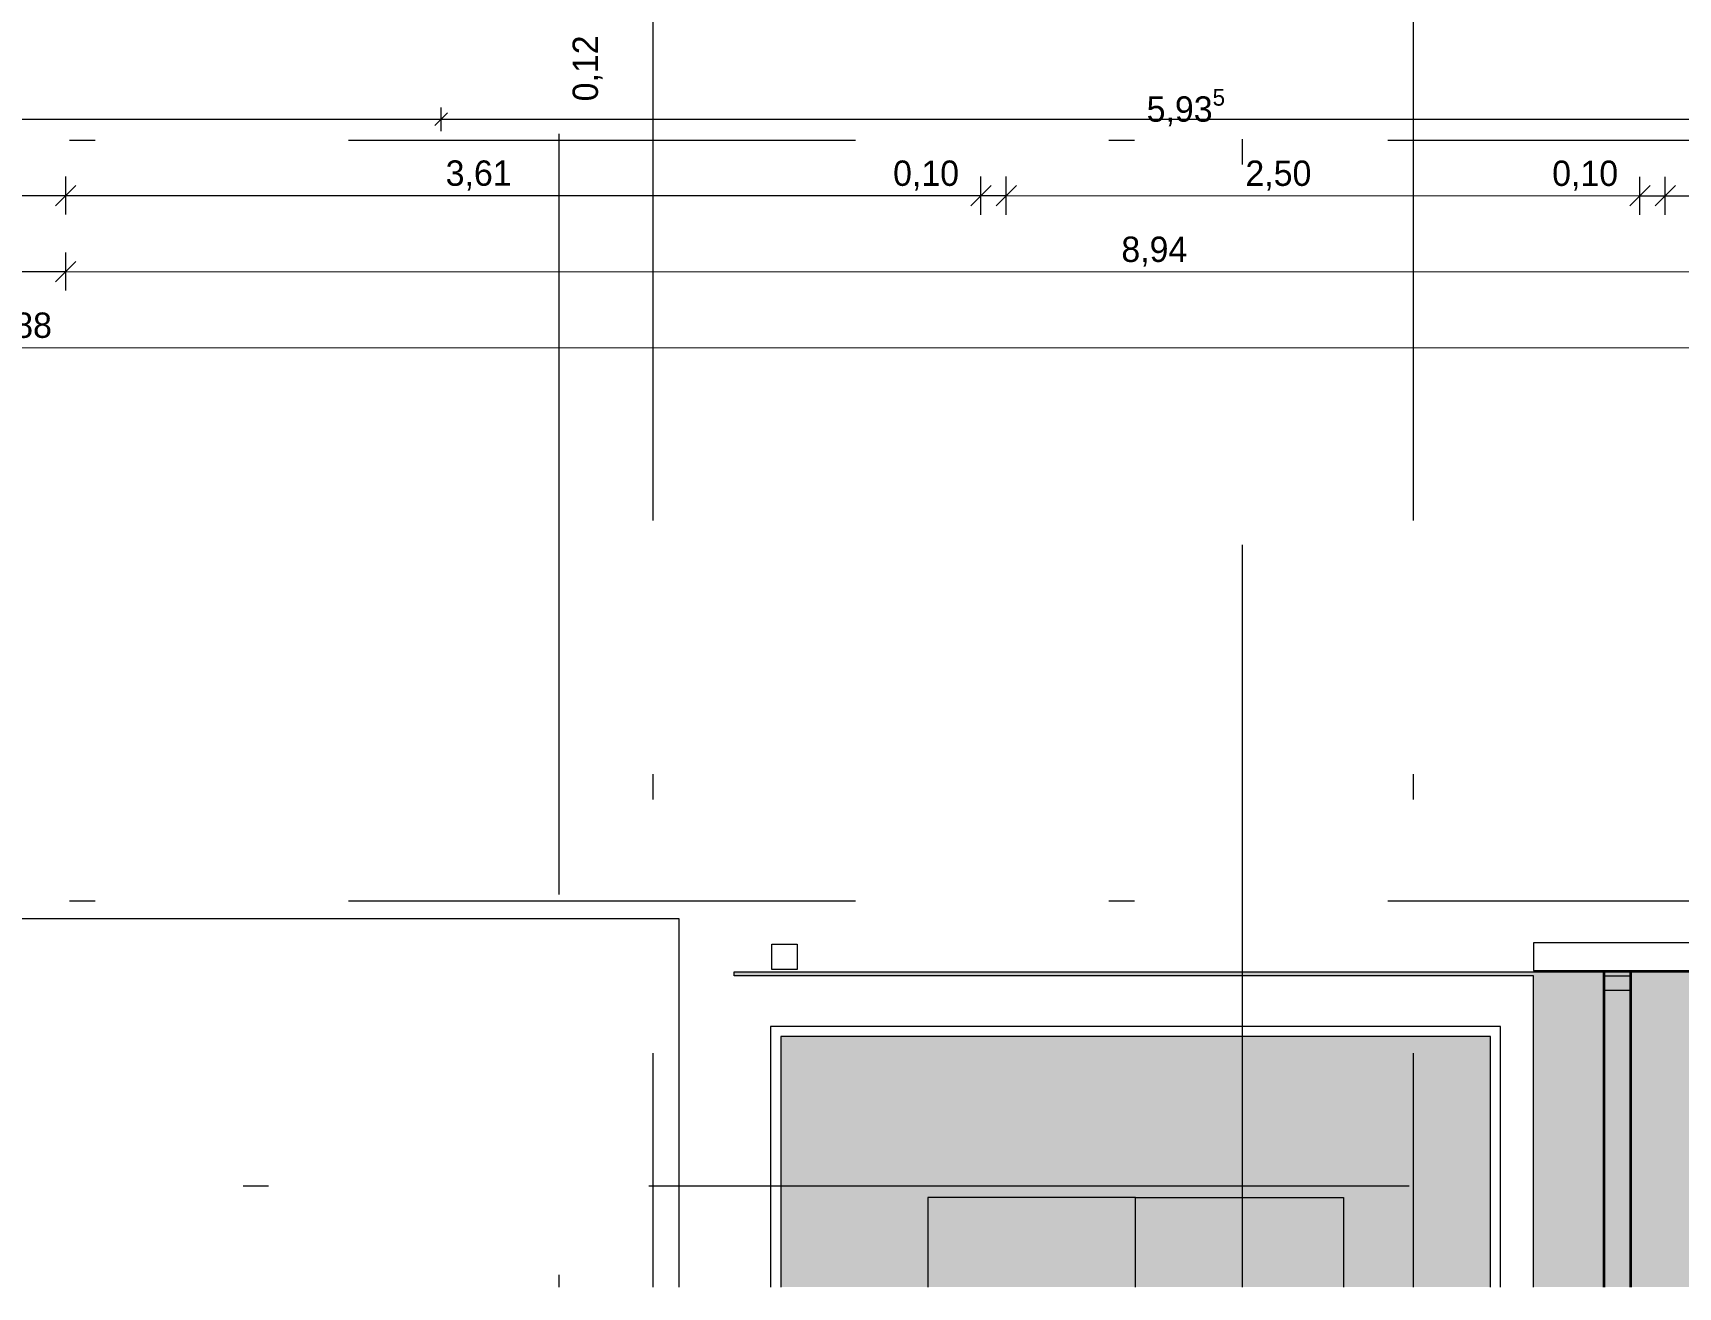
# Model space of a CAD drawing. Header units: metres. Extents: x -3 to 171, y -23 to 41.
# Drawn here: x 9.55 to 16.05, y -22.52 to -17.58 of the extents above; entities that cross this region are included whole.
import ezdxf

# ---------------------------------------------------------------- set-up
doc = ezdxf.new("R2010")
doc.units = ezdxf.units.M
doc.header["$MEASUREMENT"] = 0
doc.linetypes.add('Achse', pattern=[0.004, 0.002, -0.001, 0, -0.001])
doc.linetypes.add('Schnittlinie', pattern=[0.006, 0.003, -0.0015, 0, -0.0015])
for name, color, linetype in [('4._1.DG PP STG1_1_000 Achsraster', 7, 'Continuous'), ('4._1.DG PP STG1_1_210 Decke', 7, 'Continuous'), ('4._1.DG PP STG1_1_220 Bodenaufbau - Außen_ Gefälle', 7, 'Continuous'), ('4._1.DG PP STG1_1_330 Dachaufbau', 7, 'Continuous'), ('4._1.DG PP STG1_1_611 Entwässerung', 7, 'Continuous'), ('4._1.DG PP STG1_1_612 PV und Solar', 7, 'Continuous'), ('4._1.DG PP STG1_1_851 Marker Schnitt', 7, 'Continuous'), ('4._1.DG PP STG1_1_950 Polierplan Bemaßung', 7, 'Continuous')]:
    doc.layers.add(name, color=color, linetype=linetype)
doc.styles.add('ERSTELLTER_STIL_2', font='')
doc.styles.get('ERSTELLTER_STIL_2').set_extended_font_data('Eurostile')

msp = doc.modelspace()

# ---------------------------------------------------------------- hatches: boundary and pattern name
at = {"layer": '4._1.DG PP STG1_1_220 Bodenaufbau - Außen_ Gefälle', "linetype": 'Continuous', "lineweight": 0, "true_color": 0x323232}
msp.add_hatch(color=250, dxfattribs=at).paths.add_polyline_path([(15.305, -21.535), (12.505, -21.535), (12.505, -22.5231), (15.305, -22.5231)])
at = {"layer": '4._1.DG PP STG1_1_330 Dachaufbau', "linetype": 'Continuous', "lineweight": 0, "true_color": 0x000000}
msp.add_hatch(color=18, dxfattribs=at).paths.add_polyline_path([(12.3209, -21.2798), (12.3209, -21.295), (15.475, -21.295), (15.475, -22.5231), (16.2369, -22.5231), (16.2369, -22.1198), (17.8969, -22.1198), (17.8969, -22.5231), (18.9253, -22.5231), (18.9306, -21.2798)])

# ---------------------------------------------------------------- linework, layer by layer
at = {"layer": '4._1.DG PP STG1_1_000 Achsraster', "color": 5, "linetype": 'Achse', "lineweight": 0, "ltscale": 1000}
for p, q in [((12, 3), (12, -22.5231)), ((15, 3), (15, -22.5231)), ((-1.5, -18), (21, -18)), ((-1.5, -21), (21, -21))]:
    msp.add_line(p, q, dxfattribs=at)
at = {"layer": '4._1.DG PP STG1_1_210 Decke', "color": 7, "linetype": 'Continuous', "lineweight": 13, "ltscale": 1000, "flags": 128}
for points in [[(12.105, -22.5231), (12.105, -21.07), (5.635, -21.07), (5.635, -22.5231)], [(15.345, -22.5231), (15.345, -21.495), (12.465, -21.495), (12.465, -22.5231)]]:
    msp.add_lwpolyline(points, dxfattribs=at)
at = {"layer": '4._1.DG PP STG1_1_220 Bodenaufbau - Außen_ Gefälle', "color": 7, "linetype": 'Continuous', "lineweight": 13, "ltscale": 1000, "flags": 128}
for points in [[(12.105, -22.5231), (12.105, -21.07), (5.635, -21.07), (5.635, -22.5231)], [(15.305, -22.5231), (15.305, -21.535), (12.505, -21.535), (12.505, -22.5231)]]:
    msp.add_lwpolyline(points, dxfattribs=at)
at = {"layer": '4._1.DG PP STG1_1_330 Dachaufbau', "color": 7, "linetype": 'Continuous', "lineweight": 18, "ltscale": 1000, "flags": 128}
for points in [[(12.3209, -21.2798), (18.9306, -21.2798)], [(12.3209, -21.295), (12.3209, -21.2798)], [(15.475, -21.295), (12.3209, -21.295)], [(15.475, -22.5231), (15.475, -21.295)]]:
    msp.add_lwpolyline(points, dxfattribs=at)
at = {"layer": '4._1.DG PP STG1_1_611 Entwässerung', "color": 14, "linetype": 'Achse', "lineweight": 13, "ltscale": 1000, "true_color": 0xa80000}
msp.add_line((15.86, -21.2792), (15.86, -22.5231), dxfattribs=at)
at = {"layer": '4._1.DG PP STG1_1_611 Entwässerung', "color": 171, "linetype": 'Continuous', "lineweight": 13, "ltscale": 1000, "true_color": 0x6c6cff, "flags": 128}
for points in [[(12.47, -21.17), (12.57, -21.17), (12.57, -21.27), (12.47, -21.27)], [(15.475, -21.275), (18.8887, -21.275), (18.8887, -21.165), (15.475, -21.165)]]:
    msp.add_lwpolyline(points, close=True, dxfattribs=at)
for points in [[(15.755, -21.2792), (15.75, -21.2792)], [(15.75, -21.2792), (15.75, -22.5231)], [(15.855, -21.2792), (15.755, -21.2792)], [(15.755, -21.2792), (15.755, -22.5231)], [(15.86, -21.2792), (15.855, -21.2792)], [(15.855, -21.2792), (15.855, -22.5231)], [(15.86, -21.2792), (15.86, -22.5231)], [(15.755, -21.295), (15.855, -21.295)], [(15.755, -21.3521), (15.855, -21.3521)]]:
    msp.add_lwpolyline(points, dxfattribs=at)
at = {"layer": '4._1.DG PP STG1_1_612 PV und Solar', "color": 8, "linetype": 'Continuous', "lineweight": 13, "ltscale": 1000, "flags": 128}
for points in [[(13.905, -22.5231), (13.905, -22.17), (13.0848, -22.17), (13.0848, -22.5231)], [(13.905, -22.5231), (13.905, -22.17), (14.7252, -22.17), (14.7252, -22.5231)]]:
    msp.add_lwpolyline(points, dxfattribs=at)
at = {"layer": '4._1.DG PP STG1_1_851 Marker Schnitt', "color": 7, "linetype": 'Schnittlinie', "lineweight": 13, "ltscale": 1000}
for p, q in [((14.325, 4.805), (14.325, -22.5231)), ((11.63, -5.7741), (11.63, -22.5231)), ((5.8845, -22.1233), (19.85, -22.1233))]:
    msp.add_line(p, q, dxfattribs=at)
at = {"layer": '4._1.DG PP STG1_1_950 Polierplan Bemaßung', "color": 6, "linetype": 'Continuous', "lineweight": 13, "ltscale": 1000, "true_color": 0xfb02fe}
for p, q in [((11.19, -17.8918), (11.14, -17.9418)), ((11.165, -17.9637), (11.165, -17.87)), ((7.645, -17.9168), (11.165, -17.9168)), ((11.165, -17.9168), (17.0991, -17.9168)), ((9.6845, -18.2928), (9.6846, -18.1428)), ((13.2945, -18.2933), (13.2946, -18.1433)), ((13.3945, -18.2933), (13.3946, -18.1433)), ((15.8945, -18.2936), (15.8946, -18.1436)), ((15.9945, -18.2936), (15.9946, -18.1436)), ((9.4345, -18.2178), (9.6845, -18.2178)), ((9.7246, -18.1778), (9.6445, -18.2578)), ((9.6845, -18.2178), (13.2945, -18.2183)), ((13.3346, -18.1783), (13.2545, -18.2583)), ((13.2945, -18.2183), (13.3945, -18.2183)), ((13.4346, -18.1783), (13.3545, -18.2583)), ((13.3945, -18.2183), (15.8945, -18.2186)), ((15.9346, -18.1786), (15.8545, -18.2586)), ((15.8945, -18.2186), (15.9945, -18.2186)), ((16.0346, -18.1786), (15.9545, -18.2586)), ((15.9945, -18.2186), (18.6256, -18.219))]:
    msp.add_line(p, q, dxfattribs=at)
at = {"layer": '4._1.DG PP STG1_1_950 Polierplan Bemaßung', "color": 76, "linetype": 'Continuous', "lineweight": 13, "ltscale": 1000, "true_color": 0x3f7f02}
for p, q in [((9.7245, -18.4778), (9.6445, -18.5578)), ((9.6845, -18.5928), (9.6845, -18.4428)), ((9.5045, -18.5178), (9.6845, -18.5178)), ((9.6845, -18.5178), (18.6256, -18.519))]:
    msp.add_line(p, q, dxfattribs=at)
at = {"layer": '4._1.DG PP STG1_1_950 Polierplan Bemaßung', "color": 1, "linetype": 'Continuous', "lineweight": 13, "ltscale": 1000, "true_color": 0xfb0106}
msp.add_line((0.0545, -18.8166), (18.9345, -18.819), dxfattribs=at)

# ---------------------------------------------------------------- texts
at = {"layer": '4._1.DG PP STG1_1_950 Polierplan Bemaßung', "color": 6, "linetype": 'Continuous', "lineweight": 13, "true_color": 0xfb02fe, "char_height": 0.1, "width": 0.306373, "attachment_point": 7, "style": 'ERSTELLTER_STIL_2'}
for s, insert, rotation in [('\\A1;{\\pql;\\fEurostile|b0|i0|c0|p0;\\W1.000000;0,12}', (11.8027, -17.8464), 90), ('\\A1;{\\pql;\\fEurostile|b0|i0|c0|p0;\\W1.000000;3,61}', (11.1832, -18.198), 359.99262), ('\\A1;{\\pql;\\fEurostile|b0|i0|c0|p0;\\W1.000000;0,10}', (12.9482, -18.1983), 359.99262), ('\\A1;{\\pql;\\fEurostile|b0|i0|c0|p0;\\W1.000000;2,50}', (14.3382, -18.1984), 359.99262), ('\\A1;{\\pql;\\fEurostile|b0|i0|c0|p0;\\W1.000000;0,10}', (15.5482, -18.1986), 359.99262)]:
    msp.add_mtext(s, dxfattribs=dict(at, insert=insert, rotation=rotation))
at = {"layer": '4._1.DG PP STG1_1_950 Polierplan Bemaßung', "color": 6, "linetype": 'Continuous', "lineweight": 13, "true_color": 0xfb02fe, "insert": (13.9485, -17.9558), "char_height": 0.1, "attachment_point": 7, "style": 'ERSTELLTER_STIL_2'}
msp.add_mtext('\\A1;{\\pql;\\fEurostile|b0|i0|c0|p0;\\W1.000000;5,93\\fEurostile|b0|i0|c0|p0;\\W1.000000;\\A1{\\H.66x;\\S5^  ;}}', dxfattribs=at)
at = {"layer": '4._1.DG PP STG1_1_950 Polierplan Bemaßung', "color": 76, "linetype": 'Continuous', "lineweight": 13, "true_color": 0x3f7f02, "insert": (13.8487, -18.4984), "char_height": 0.1, "width": 0.306373, "attachment_point": 7, "rotation": 359.99262, "style": 'ERSTELLTER_STIL_2'}
msp.add_mtext('\\A1;{\\pql;\\fEurostile|b0|i0|c0|p0;\\W1.000000;8,94}', dxfattribs=at)
at = {"layer": '4._1.DG PP STG1_1_950 Polierplan Bemaßung', "color": 1, "linetype": 'Continuous', "lineweight": 13, "true_color": 0xfb0106, "insert": (9.2953, -18.7978), "char_height": 0.1, "width": 0.398365, "attachment_point": 7, "rotation": 359.99262, "style": 'ERSTELLTER_STIL_2'}
msp.add_mtext('\\A1;{\\pql;\\fEurostile|b0|i0|c0|p0;\\W1.000000;18,88}', dxfattribs=at)

doc.saveas('drawing.dxf')
